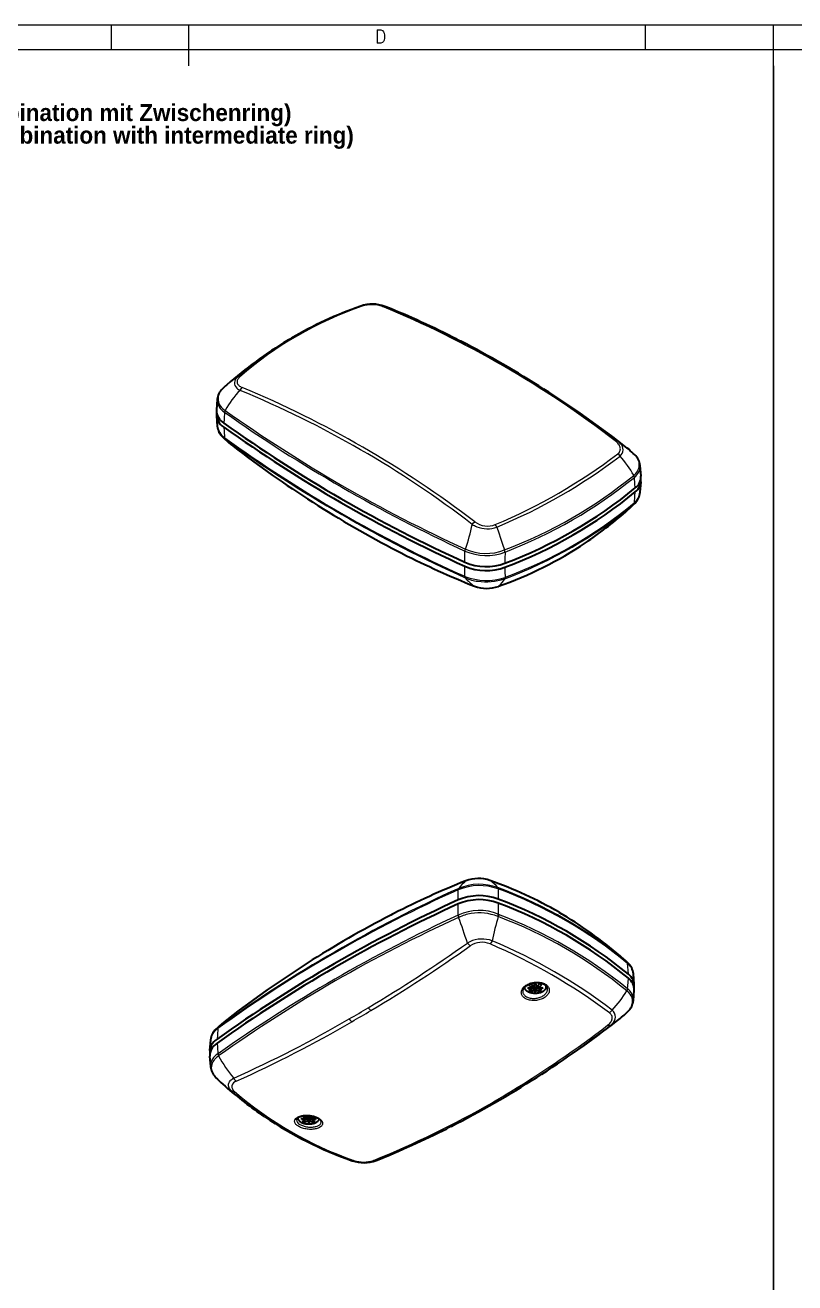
# Model space of a CAD drawing. Header units: millimetres. Extents: x 0 to 1188, y 0 to 841.
# Drawn here: x 288.7 to 432.8, y 605.2 to 840.6 of the extents above; entities that cross this region are included whole.
import ezdxf

# ---------------------------------------------------------------- set-up
doc = ezdxf.new("R2010")
doc.units = ezdxf.units.MM
doc.linetypes.add('SLD-Durchgehend', pattern=[0])
doc.styles.add('SLDTEXTSTYLE0', font='arialbd.ttf', dxfattribs={"width": 0.948})
doc.styles.add('SLDTEXTSTYLE2', font='simplex_.ttf', dxfattribs={"width": 0.95})

# ---------------------------------------------------------------- blocks, each defined once
blk = doc.blocks.new('SW_NOTE_15')
at = {"color": 0, "char_height": 3.175, "attachment_point": 1, "style": 'SLDTEXTSTYLE0'}
for s, insert in [('Unter- und Oberteil (nur in Kombination mit Zwischenring)', (0, 4.09)), ('bottom and top part (only in kombination with intermediate ring)', (0, -0.14))]:
    blk.add_mtext(s, dxfattribs=dict(at, insert=insert))

msp = doc.modelspace()

# ---------------------------------------------------------------- linework, layer by layer
at = {"color": 7, "linetype": 'SLD-Durchgehend', "lineweight": 0}
for p, q in [((1188.499, 840.6), (0.399, 840.6)), ((304.799, 836), (304.799, 840.6)), ((319.299, 833), (319.299, 840.6)), ((404.799, 836), (404.799, 840.6)), ((428.799, 833), (428.799, 840.6)), ((1183.799, 836), (24.799, 836)), ((326.006, 763.398), (326.036, 763.376)), ((402.68, 751.171), (402.729, 751.213)), ((370.975, 737.434), (371.014, 737.417)), ((378.513, 737.234), (378.583, 737.26)), ((377.357, 735.583), (377.292, 735.566)), ((371.11, 680.412), (371.187, 680.434)), ((375.731, 680.482), (375.693, 680.489)), ((369.712, 674.009), (369.75, 674.027)), ((377.25, 674.174), (377.32, 674.145)), ((401.359, 665.208), (400.816, 665.709)), ((401.417, 660.234), (401.465, 660.195)), ((324.743, 648.044), (324.772, 648.065))]:
    msp.add_line(p, q, dxfattribs=at)
msp.add_line((428.799, 833), (428.799, 8))
at = {"color": 7, "linetype": 'SLD-Durchgehend', "lineweight": 30}
for p, q in [((326.367, 773.222), (326.383, 773.236)), ((324.629, 770.54), (324.472, 768.567)), ((324.472, 767.481), (324.625, 765.553)), ((327.573, 761.827), (327.582, 761.82)), ((400.476, 762.161), (400.53, 762.121)), ((402.809, 760.158), (402.806, 760.161)), ((403.977, 756.183), (403.821, 758.146)), ((403.823, 753.16), (403.978, 755.096)), ((402.861, 751.15), (402.858, 751.147)), ((401.506, 749.855), (401.533, 749.88)), ((400.816, 665.709), (400.8, 665.724)), ((402.714, 661.052), (402.557, 663.024)), ((383.326, 660.057), (383.326, 659.743)), ((383.605, 660.891), (383.586, 660.438)), ((383.615, 660.883), (383.586, 660.166)), ((383.845, 660.709), (383.602, 660.569)), ((383.946, 660.66), (383.939, 659.962)), ((384.175, 660.278), (383.97, 660.719)), ((384.379, 660.719), (384.175, 660.278)), ((384.175, 660.278), (384.175, 659.59)), ((384.403, 660.66), (384.41, 659.962)), ((384.747, 660.569), (384.504, 660.709)), ((384.734, 660.883), (384.763, 660.166)), ((384.744, 660.891), (384.763, 660.438)), ((385.023, 660.057), (385.023, 659.743)), ((386.236, 660.525), (386.258, 660.736)), ((402.56, 658.039), (402.714, 659.965)), ((326.71, 654.645), (326.66, 654.608)), ((401.533, 655.98), (401.536, 655.983)), ((324.377, 652.642), (324.38, 652.646)), ((323.365, 650.631), (323.208, 648.667)), ((323.208, 647.58), (323.362, 645.643)), ((324.277, 643.683), (324.324, 643.633)), ((325.674, 642.346), (325.647, 642.37)), ((339.443, 635.71), (339.443, 635.708)), ((339.682, 636.082), (339.687, 636.033)), ((340.551, 636.432), (340.57, 636.442)), ((341.178, 636.399), (341.16, 635.946)), ((341.189, 636.391), (341.16, 635.674)), ((341.418, 636.216), (341.176, 636.077)), ((341.52, 636.168), (341.512, 635.47)), ((341.748, 635.786), (341.544, 636.227)), ((341.953, 636.227), (341.748, 635.786)), ((341.748, 635.786), (341.748, 635.098)), ((341.976, 636.168), (341.984, 635.47)), ((342.32, 636.077), (342.078, 636.216)), ((342.307, 636.391), (342.337, 635.674)), ((342.318, 636.399), (342.337, 635.946)), ((340.9, 635.565), (340.9, 635.251)), ((342.597, 635.565), (342.597, 635.251))]:
    msp.add_line(p, q, dxfattribs=at)
at = {"color": 7, "linetype": 'SLD-Durchgehend', "lineweight": 0, "flags": 128}
for points in [[(351.758, 787.971), (351.595, 788.027), (351.49, 788.006)], [(355.585, 787.933), (355.845, 787.993), (356.006, 787.947)], [(328.825, 774.73), (328.697, 774.605), (328.587, 774.476), (328.497, 774.345), (328.427, 774.214), (328.379, 774.083), (328.35, 773.952), (328.342, 773.823), (328.355, 773.697), (328.386, 773.578), (328.436, 773.462), (328.503, 773.351), (328.586, 773.246), (328.695, 773.138), (328.822, 773.037), (328.965, 772.943), (329.122, 772.858), (329.325, 772.767)], [(328.825, 774.73), (328.595, 774.747), (328.4, 774.688)], [(328.901, 772.236), (329.087, 772.542), (329.325, 772.767)], [(326.008, 768.126), (325.908, 766.884), (325.847, 766.124)], [(326.113, 768.497), (326.039, 768.309), (326.008, 768.126)], [(325.847, 765.373), (325.909, 764.611), (326.006, 763.398)], [(326.036, 763.376), (326.071, 763.201), (326.155, 763.066)], [(326.155, 763.066), (326.155, 763.066), (326.122, 763.091)], [(399.627, 760.338), (399.754, 760.45), (399.863, 760.571), (399.953, 760.701), (400.023, 760.836), (400.072, 760.978), (400.1, 761.125), (400.108, 761.276), (400.096, 761.428), (400.065, 761.578), (400.015, 761.729), (399.948, 761.879), (399.865, 762.027), (399.756, 762.185), (399.629, 762.34), (399.486, 762.49), (399.329, 762.635), (399.126, 762.798)], [(399.128, 762.796), (399.367, 762.869), (399.552, 762.829)], [(399.551, 762.83), (400.094, 762.446), (400.476, 762.161)], [(400.052, 759.943), (399.857, 760.167), (399.627, 760.338)], [(402.729, 755.955), (402.695, 756.139), (402.615, 756.325)], [(402.892, 753.966), (402.83, 754.722), (402.729, 755.954)], [(402.68, 751.171), (402.646, 751), (402.562, 750.864)], [(402.858, 751.147), (402.804, 751.089), (402.616, 750.911)], [(402.729, 751.213), (402.829, 752.449), (402.892, 753.214)], [(401.533, 749.88), (401.938, 750.239), (402.562, 750.864)], [(402.616, 750.911), (402.562, 750.864), (402.562, 750.864)], [(372.373, 747.139), (372.604, 747.419), (372.862, 747.633)], [(376.994, 746.635), (376.852, 746.889), (376.689, 747.099)], [(376.994, 746.635), (377.344, 745.578), (377.691, 744.545), (378.054, 743.461), (378.422, 742.361)], [(371.009, 740.053), (371.011, 740.847), (371.014, 742.145)], [(371.014, 742.145), (371.039, 742.331), (371.1, 742.526)], [(378.5, 741.971), (378.477, 742.16), (378.422, 742.361)], [(378.513, 741.975), (378.506, 740.68), (378.501, 739.885)], [(371.014, 737.417), (371.011, 738.574), (371.009, 739.301)], [(370.975, 737.434), (371.005, 737.262), (371.074, 737.136)], [(371.118, 737.116), (371.074, 737.136), (371.074, 737.136)], [(378.499, 736.973), (378.499, 736.973), (378.42, 736.943)], [(378.583, 737.26), (378.558, 737.095), (378.499, 736.973)], [(378.501, 739.134), (378.506, 738.407), (378.513, 737.234)], [(369.746, 676.846), (369.748, 677.57), (369.75, 678.753)], [(369.75, 678.753), (369.776, 678.903), (369.836, 679.013)], [(377.237, 678.921), (377.214, 679.071), (377.158, 679.179)], [(377.25, 678.915), (377.243, 677.737), (377.238, 677.014)], [(369.75, 674.027), (369.748, 675.297), (369.746, 676.095)], [(377.238, 676.262), (377.243, 675.464), (377.25, 674.174)], [(369.712, 674.009), (369.742, 673.796), (369.811, 673.572)], [(369.854, 673.592), (369.811, 673.572), (369.811, 673.572)], [(377.236, 673.722), (377.236, 673.722), (377.157, 673.753)], [(377.32, 674.145), (377.295, 673.939), (377.236, 673.722)], [(371.997, 668.24), (371.719, 668.476), (371.469, 668.784)], [(376.094, 669.21), (375.915, 668.887), (375.708, 668.624)], [(401.465, 664.936), (401.432, 665.093), (401.352, 665.214)], [(401.628, 662.933), (401.566, 663.695), (401.465, 664.936)], [(401.465, 660.195), (401.566, 661.422), (401.628, 662.182)], [(386.044, 661.092), (386.193, 660.998), (386.327, 660.895), (386.447, 660.783), (386.551, 660.665), (386.638, 660.541), (386.708, 660.41), (386.76, 660.275), (386.795, 660.137), (386.811, 659.995), (386.809, 659.851), (386.789, 659.707), (386.751, 659.563), (386.694, 659.419), (386.619, 659.278), (386.528, 659.139), (386.42, 659.006), (386.295, 658.876), (386.154, 658.753), (386, 658.636), (385.833, 658.528), (385.654, 658.428), (385.463, 658.337), (385.264, 658.257), (385.056, 658.187), (384.843, 658.129), (384.625, 658.082), (384.402, 658.047), (384.179, 658.024), (383.958, 658.014), (383.737, 658.016), (383.519, 658.031), (383.307, 658.058), (383.102, 658.096), (382.905, 658.147), (382.716, 658.209), (382.539, 658.281), (382.402, 658.348), (382.273, 658.423), (382.154, 658.503), (382.023, 658.608), (381.906, 658.721), (381.806, 658.842), (381.723, 658.968), (381.657, 659.1), (381.609, 659.236), (381.578, 659.376), (381.566, 659.518), (381.573, 659.662), (381.598, 659.806), (381.641, 659.951), (381.701, 660.093), (381.78, 660.234), (381.877, 660.372), (381.989, 660.505), (382.117, 660.632), (382.261, 660.754), (382.419, 660.868), (382.589, 660.975), (382.771, 661.073), (382.963, 661.161), (383.166, 661.239), (383.375, 661.306), (383.59, 661.362), (383.809, 661.405), (384.031, 661.437), (384.254, 661.457), (384.477, 661.464), (384.696, 661.459), (384.912, 661.441), (385.123, 661.411), (385.327, 661.37), (385.521, 661.317), (385.707, 661.252), (385.882, 661.177), (386.044, 661.092)], [(381.845, 659.818), (381.841, 659.735), (381.852, 659.608), (381.879, 659.482), (381.921, 659.36), (381.98, 659.242), (382.053, 659.13), (382.142, 659.022), (382.245, 658.921), (382.361, 658.828), (382.523, 658.723), (382.702, 658.631), (382.859, 658.568), (383.026, 658.514), (383.201, 658.47), (383.382, 658.437), (383.57, 658.414), (383.763, 658.403), (383.958, 658.402), (384.154, 658.413), (384.352, 658.435), (384.548, 658.469), (384.742, 658.513), (384.93, 658.567), (385.114, 658.631), (385.29, 658.705), (385.459, 658.788), (385.617, 658.879), (385.765, 658.978), (385.901, 659.083), (386.025, 659.196), (386.135, 659.313), (386.231, 659.433), (386.312, 659.558), (386.378, 659.686), (386.428, 659.816), (386.461, 659.945), (386.479, 660.075), (386.481, 660.204), (386.479, 660.216)], [(401.417, 660.234), (401.382, 660.034), (401.299, 659.831)], [(401.353, 659.785), (401.299, 659.831), (401.299, 659.831)], [(397.729, 653.386), (397.9, 653.525), (398.057, 653.671), (398.196, 653.822), (398.315, 653.978), (398.323, 653.989), (398.412, 654.135), (398.484, 654.283), (398.538, 654.433), (398.572, 654.582), (398.587, 654.741), (398.578, 654.897), (398.548, 655.051), (398.495, 655.198), (398.419, 655.34), (398.322, 655.474), (398.205, 655.601), (398.069, 655.718)], [(398.598, 656.222), (398.358, 655.934), (398.069, 655.718)], [(324.745, 652.772), (324.645, 651.533), (324.584, 650.775)], [(324.85, 653.043), (324.776, 652.925), (324.745, 652.772)], [(398.211, 653.346), (397.997, 653.307), (397.729, 653.386)], [(324.584, 650.024), (324.645, 649.26), (324.743, 648.044)], [(324.772, 648.065), (324.808, 647.855), (324.892, 647.641)], [(324.892, 647.641), (324.892, 647.641), (324.859, 647.617)], [(327.334, 641.051), (327.334, 641.051), (327.175, 641.208), (327.037, 641.37), (326.924, 641.537), (326.836, 641.706), (326.773, 641.876), (326.737, 642.046), (326.727, 642.216), (326.743, 642.383), (326.782, 642.536), (326.844, 642.684), (326.927, 642.829), (327.03, 642.967), (327.139, 643.084), (327.263, 643.196), (327.401, 643.302), (327.552, 643.404), (327.715, 643.499), (327.715, 643.499)], [(328.193, 642.936), (327.928, 643.175), (327.715, 643.499)], [(327.863, 640.992), (327.574, 640.969), (327.334, 641.05)], [(339.878, 634.44), (339.73, 634.533), (339.595, 634.63), (339.476, 634.731), (339.372, 634.836), (339.285, 634.943), (339.215, 635.052), (339.162, 635.163), (339.128, 635.274), (339.111, 635.385), (339.113, 635.495), (339.134, 635.603), (339.172, 635.708), (339.229, 635.811), (339.303, 635.909), (339.395, 636.003), (339.503, 636.091), (339.628, 636.174), (339.768, 636.25), (339.922, 636.318), (340.089, 636.379), (340.269, 636.431), (340.459, 636.475), (340.659, 636.51), (340.866, 636.536), (341.079, 636.552), (341.298, 636.559), (341.52, 636.556), (341.743, 636.544), (341.965, 636.521), (342.186, 636.49), (342.404, 636.45), (342.616, 636.401), (342.82, 636.343), (343.018, 636.278), (343.206, 636.205), (343.384, 636.126), (343.521, 636.056), (343.649, 635.982), (343.769, 635.904), (343.9, 635.806), (344.016, 635.703), (344.117, 635.597), (344.2, 635.489), (344.266, 635.379), (344.314, 635.268), (344.344, 635.157), (344.356, 635.046), (344.35, 634.937), (344.325, 634.829), (344.282, 634.724), (344.221, 634.623), (344.142, 634.526), (344.046, 634.433), (343.933, 634.346), (343.806, 634.265), (343.662, 634.191), (343.504, 634.124), (343.333, 634.065), (343.152, 634.015), (342.959, 633.973), (342.757, 633.941), (342.548, 633.917), (342.333, 633.903), (342.114, 633.899), (341.892, 633.905), (341.668, 633.92), (341.446, 633.944), (341.227, 633.978), (341.011, 634.02), (340.799, 634.071), (340.595, 634.131), (340.401, 634.198), (340.216, 634.272), (340.041, 634.353), (339.878, 634.44)], [(340.12, 634.81), (340.263, 634.733), (340.416, 634.661), (340.579, 634.595), (340.749, 634.536), (340.754, 634.534), (340.934, 634.481), (341.121, 634.434), (341.312, 634.395), (341.505, 634.364), (341.702, 634.34), (341.9, 634.325), (342.096, 634.318), (342.289, 634.319), (342.479, 634.329), (342.665, 634.347), (342.844, 634.373), (343.014, 634.407), (343.174, 634.449), (343.326, 634.499), (343.465, 634.555), (343.593, 634.618), (343.706, 634.686), (343.806, 634.76), (343.891, 634.84), (343.961, 634.924), (344.015, 635.011), (344.053, 635.101), (344.075, 635.195), (344.081, 635.29), (344.079, 635.311)], [(350.2, 628.095), (349.993, 628.025), (349.879, 628.054)], [(354.367, 628.072), (354.167, 628.026), (353.891, 628.099)]]:
    msp.add_lwpolyline(points, dxfattribs=at)
at = {"color": 7, "linetype": 'SLD-Durchgehend', "lineweight": 30, "flags": 128}
for points in [[(337.114, 781.175), (338.022, 781.727), (338.503, 782.007)], [(369.515, 781.801), (370.225, 781.439), (371.251, 780.904)], [(370.223, 781.44), (370.156, 781.475), (370.15, 781.478)], [(393.592, 743.713), (393.965, 743.965), (394.081, 744.046)], [(358.337, 742.175), (359.29, 741.687), (359.309, 741.677)], [(357.693, 674.297), (357.422, 674.16), (357.112, 674)], [(389.387, 674.074), (389.162, 674.211), (388.624, 674.526)], [(381.844, 659.818), (381.844, 659.826), (381.852, 659.896), (381.866, 659.967), (381.886, 660.039), (381.912, 660.11), (381.943, 660.181), (381.98, 660.251), (382.022, 660.32), (382.07, 660.389), (382.123, 660.456), (382.181, 660.523), (382.245, 660.589), (382.314, 660.654), (382.388, 660.717), (382.466, 660.778), (382.549, 660.837), (382.634, 660.892), (382.723, 660.945), (382.817, 660.997), (382.916, 661.046), (383.019, 661.092), (383.125, 661.136), (383.235, 661.177), (383.348, 661.215), (383.463, 661.25), (383.58, 661.281), (383.698, 661.308), (383.817, 661.331), (383.936, 661.35), (384.054, 661.366), (384.172, 661.377), (384.289, 661.385), (384.408, 661.388), (384.527, 661.388), (384.645, 661.384), (384.762, 661.376), (384.877, 661.365), (384.99, 661.349), (385.1, 661.33), (385.206, 661.308), (385.311, 661.282), (385.412, 661.252), (385.51, 661.219), (385.604, 661.184), (385.694, 661.145), (385.78, 661.103), (385.864, 661.057)], [(382.124, 660.46), (382.131, 660.426), (382.152, 660.358), (382.18, 660.29), (382.214, 660.224), (382.255, 660.159), (382.303, 660.095), (382.357, 660.033), (382.417, 659.973), (382.483, 659.915), (382.555, 659.86), (382.632, 659.807), (382.714, 659.756), (382.802, 659.709), (382.894, 659.664), (382.99, 659.623), (383.09, 659.584), (383.194, 659.55), (383.302, 659.519), (383.412, 659.491), (383.525, 659.467), (383.64, 659.448), (383.757, 659.432), (383.875, 659.42), (383.995, 659.411), (384.114, 659.407), (384.235, 659.407), (384.354, 659.411), (384.474, 659.42), (384.592, 659.432), (384.709, 659.448), (384.824, 659.467), (384.937, 659.491), (385.047, 659.519), (385.155, 659.55), (385.259, 659.584), (385.359, 659.623), (385.455, 659.664), (385.547, 659.709), (385.635, 659.756), (385.717, 659.807), (385.794, 659.86), (385.866, 659.915), (385.932, 659.973), (385.992, 660.033), (386.046, 660.095), (386.094, 660.159), (386.135, 660.224), (386.169, 660.29), (386.197, 660.358), (386.218, 660.426), (386.232, 660.495), (386.239, 660.564), (386.239, 660.634), (386.232, 660.703), (386.218, 660.772), (386.213, 660.788)], [(333.533, 636.235), (333.212, 636.451), (332.719, 636.796)], [(339.442, 635.708), (339.443, 635.72), (339.449, 635.762), (339.461, 635.802), (339.477, 635.841), (339.5, 635.884), (339.528, 635.926), (339.562, 635.968), (339.601, 636.01), (339.645, 636.052), (339.694, 636.092), (339.749, 636.132), (339.809, 636.171), (339.874, 636.208), (339.944, 636.244), (340.018, 636.278), (340.097, 636.31), (340.177, 636.339), (340.266, 636.368), (340.359, 636.394), (340.457, 636.419), (340.558, 636.441), (340.663, 636.46), (340.771, 636.477), (340.881, 636.49), (340.993, 636.501), (341.108, 636.509), (341.225, 636.514), (341.344, 636.516), (341.464, 636.515), (341.585, 636.512), (341.706, 636.505), (341.827, 636.495), (341.947, 636.482), (342.066, 636.466), (342.184, 636.448), (342.302, 636.426), (342.419, 636.402), (342.535, 636.375), (342.648, 636.345), (342.759, 636.313), (342.867, 636.279), (342.972, 636.242), (343.074, 636.203), (343.171, 636.163), (343.264, 636.121), (343.352, 636.077), (343.435, 636.032), (343.513, 635.987), (343.586, 635.94), (343.655, 635.892), (343.719, 635.844), (343.778, 635.795), (343.832, 635.745), (343.88, 635.696), (343.923, 635.647), (343.961, 635.598), (343.993, 635.551), (344.02, 635.505), (344.042, 635.46), (344.059, 635.416), (344.071, 635.374), (344.078, 635.333), (344.08, 635.311)], [(339.683, 636.086), (339.684, 636.072), (339.691, 636.003), (339.705, 635.934), (339.726, 635.866), (339.753, 635.798), (339.788, 635.732), (339.829, 635.667), (339.877, 635.603), (339.93, 635.541), (339.991, 635.481), (340.057, 635.423), (340.128, 635.367), (340.206, 635.314), (340.288, 635.264), (340.375, 635.216), (340.467, 635.172), (340.564, 635.13), (340.664, 635.092), (340.768, 635.058), (340.875, 635.026), (340.986, 634.999), (341.099, 634.975), (341.214, 634.955), (341.331, 634.939), (341.449, 634.927), (341.568, 634.919), (341.688, 634.915), (341.808, 634.915), (341.928, 634.919), (342.047, 634.927), (342.166, 634.939), (342.283, 634.955), (342.398, 634.975), (342.511, 634.999), (342.621, 635.026), (342.728, 635.058), (342.832, 635.092), (342.933, 635.13), (343.029, 635.172), (343.121, 635.216), (343.208, 635.264), (343.291, 635.314), (343.368, 635.367), (343.44, 635.423), (343.506, 635.481), (343.566, 635.541), (343.62, 635.603), (343.667, 635.667), (343.708, 635.732), (343.743, 635.798), (343.752, 635.819)], [(369.471, 634.988), (368.02, 634.246), (367.595, 634.034)]]:
    msp.add_lwpolyline(points, dxfattribs=at)
at = {"color": 7, "linetype": 'SLD-Durchgehend', "lineweight": 0}
for centre, radius, start, end in [((374.097, 722.799), 68.894, 108.92119, 131.08133), ((353.617, 782.48), 5.797, 70.15733, 108.71937), ((282.679, 611.358), 191.035, 52.4421, 67.56472), ((368.744, 729.588), 60.512, 121.51413, 131.81549), ((274.974, 598.965), 205.843, 52.75512, 62.11325), ((334.757, 763.728), 12.67, 120.1155, 131.37183), ((329.125, 773.628), 1.284, 124.39373, 229.63665), ((327.272, 770.688), 2.479, 131.27475, 242.11966), ((340.775, 760.473), 16.714, 135.27289, 151.30998), ((330.37, 775.044), 3.169, 229.06886, 242.39553), ((256.721, 597.007), 189.513, 52.39171, 67.61368), ((253.543, 591.225), 196.725, 52.6612, 67.34272), ((327.361, 770.499), 2.731, 179.14965, 240.29777), ((493.25, 1005.858), 290.665, 234.87404, 245.13133), ((484.238, 990.458), 272.526, 234.53396, 245.47142), ((327.686, 765.99), 3.089, 188.12438, 237.05184), ((328.393, 766.193), 3.845, 224.45919, 233.79416), ((326.466, 763.396), 0.46, 179.67608, 221.59435), ((474.772, 969.133), 253.886, 234.13791, 245.86865), ((476.998, 972.496), 258.097, 234.23654, 245.76983), ((334.597, 771.293), 11.787, 224.26472, 233.42861), ((397.254, 759.801), 3.802, 40.18391, 52.84179), ((399.052, 761.147), 1.565, 309.65972, 45.00745), ((335.036, 845.756), 107.09, 292.88964, 307.09592), ((337.061, 842.454), 103.806, 292.62296, 307.35891), ((382.483, 744.705), 23.254, 29.99905, 40.93709), ((401.237, 758.317), 2.421, 304.91856, 49.50993), ((401.219, 758.073), 2.6, 305.73213, 1.62254), ((348.028, 822.959), 86.139, 290.66985, 309.3247), ((346.588, 825.241), 89.176, 290.97785, 309.01711), ((349.624, 815.252), 83.194, 290.37055, 309.62339), ((402.269, 751.213), 0.46, 319.01921, 0.06979), ((400.885, 753.529), 2.96, 308.53162, 352.85505), ((349.284, 815.368), 83.662, 290.4387, 309.55534), ((341.196, 753.231), 31.762, 340.30356, 348.94504), ((375.516, 752.324), 6.063, 238.72917, 247.81721), ((375.255, 750.805), 3.974, 232.95999, 291.14274), ((375.208, 751.554), 5.233, 247.75554, 289.95428), ((440.07, 902.225), 179.716, 243.29608, 247.99432), ((374.968, 751.082), 9.772, 246.135, 291.19214), ((374.96, 751.248), 9.538, 246.12822, 291.28327), ((353.249, 803.998), 72.538, 289.41139, 303.79072), ((375.009, 747.398), 10.751, 248.18536, 289.02418), ((371.507, 737.419), 0.493, 180.22581, 217.87706), ((377.484, 742.402), 8.296, 219.40407, 235.0664), ((374.438, 744.918), 8.479, 246.94361, 263.01331), ((374.979, 747.328), 10.94, 261.73576, 288.33031), ((372.003, 741.151), 7.724, 313.86746, 327.25792), ((377.987, 737.242), 0.526, 325.34763, 359.12444), ((374.694, 740.432), 5.214, 247.91332, 253.30469), ((375.047, 742.103), 6.918, 254.48192, 289.49502), ((432.91, 527.025), 165.369, 111.94479, 117.05505), ((386.055, 665.551), 21.078, 135.17468, 140.30574), ((373.191, 675.278), 5.54, 102.80139, 112.1141), ((373.492, 673.826), 7.022, 71.40682, 102.57114), ((350.408, 608.731), 76.088, 59.85038, 70.56265), ((372.419, 675.419), 6.05, 38.42298, 56.80659), ((473.908, 446.357), 254.67, 114.14141, 125.85321), ((475.573, 443.902), 257.793, 114.21502, 125.7796), ((373.71, 669.158), 10.38, 70.13882, 112.42433), ((373.714, 669.52), 10.254, 70.37316, 112.21729), ((347.847, 600.456), 84.002, 50.43595, 69.56965), ((348.142, 600.531), 83.615, 50.37778, 69.62789), ((491.718, 410.781), 290.128, 114.86762, 125.12896), ((482.244, 426.944), 271.048, 114.50743, 125.48805), ((373.671, 665.411), 9.466, 67.78525, 114.46533), ((371.147, 674.131), 1.401, 184.25952, 202.62196), ((273.602, 637.539), 102.735, 17.70588, 20.5322), ((373.691, 665.348), 9.093, 99.79534, 114.95431), ((373.653, 665.033), 9.398, 68.1098, 99.24157), ((473.187, 646.986), 99.607, 164.43009, 167.10726), ((375.676, 674.302), 1.579, 339.66677, 355.37526), ((346.927, 593.431), 85.821, 50.68716, 69.31865), ((345.279, 590.816), 89.277, 51.03778, 68.96755), ((203.661, 905.696), 290.322, 300.93322, 305.31013), ((374.725, 663.218), 6.448, 115.65661, 120.31301), ((374.232, 664.032), 5.502, 70.24683, 114.70619), ((374.205, 665.02), 3.904, 67.35929, 124.41887), ((332.617, 568.143), 109.33, 53.22625, 66.78798), ((335.341, 572.61), 104.845, 52.89137, 67.12669), ((209.675, 897.575), 280.968, 300.7629, 305.29107), ((402.237, 665.977), 1.167, 221.21306, 233.87342), ((399.734, 662.682), 2.842, 6.9033, 52.24983), ((383.3, 670.487), 20.917, 316.99884, 329.37061), ((400.49, 660.243), 0.977, 332.04996, 357.19539), ((400.068, 657.844), 2.327, 337.20084, 56.49809), ((400.038, 658.117), 2.521, 358.20366, 55.50731), ((399.011, 658.485), 3.555, 315.26594, 334.28114), ((336.726, 641.137), 16.816, 126.76851, 134.92971), ((236.929, 847.446), 223.241, 293.99607, 300.23739), ((216.436, 884.356), 265.45, 300.04709, 300.93574), ((350.809, 655.443), 1.697, 210.65562, 234.92447), ((201.955, 909.837), 295.454, 300.03407, 300.83295), ((354.395, 657.569), 1.748, 211.0614, 234.76322), ((397.512, 654.952), 1.671, 309.17431, 49.48078), ((326.319, 650.247), 2.976, 121.94716, 172.59418), ((326.8, 650.264), 3.395, 125.06623, 135.45272), ((237.62, 845.839), 222.201, 294.05524, 300.33218), ((267.001, 824.943), 215.688, 301.47673, 307.30751), ((268.79, 823.045), 213.418, 301.43912, 307.33105), ((389.405, 667.697), 16.837, 301.54283, 307.09966), ((395.886, 656.376), 3.819, 307.55788, 314.60053), ((326.07, 645.686), 2.705, 119.37978, 180.95481), ((327.293, 644.137), 4.246, 124.97694, 137.38547), ((325.799, 648.101), 1.058, 183.10172, 207.24752), ((344.555, 658.01), 22.229, 207.80462, 220.75077), ((325.705, 645.446), 2.193, 141.25291, 203.38599), ((321.673, 649.076), 3.238, 315.79003, 320.39947), ((330.492, 647.725), 7.495, 204.8538, 206.9467), ((326.771, 645.978), 3.388, 209.12639, 223.73983), ((328.439, 641.894), 1.07, 103.27026, 237.47179), ((336.04, 653.923), 15.54, 228.16031, 235.92844), ((365.89, 684.315), 57.951, 228.29406, 235.08249), ((372.331, 692.217), 67.833, 229.03934, 250.95862), ((286.48, 794.302), 179.386, 299.96823, 301.28111), ((286.317, 795.375), 180.67, 299.97016, 301.27371), ((379.903, 641.476), 0.558, 239.97786, 291.56691), ((287.214, 793.327), 178.175, 291.97621, 299.92008), ((295.274, 779.335), 162.3, 297.20386, 300.0597), ((376.365, 639.382), 0.557, 239.99112, 291.59277), ((340.527, 635.82), 1.089, 185.92278, 248.08636), ((352.04, 633.329), 5.548, 250.62635, 289.49049)]:
    msp.add_arc(centre, radius, start, end, dxfattribs=at)
at = {"color": 7, "linetype": 'SLD-Durchgehend', "lineweight": 30}
for centre, radius, start, end in [((377.152, 715.454), 76.965, 109.47891, 120.14214), ((353.675, 781.619), 6.759, 69.83135, 108.87093), ((293.748, 633.53), 166.509, 62.93423, 68.04199), ((379.536, 712.59), 80.645, 121.19318, 131.23296), ((277.818, 603.045), 200.906, 52.37221, 62.61539), ((327.789, 770.212), 3.177, 133.06793, 174.08452), ((337.619, 760.304), 17.133, 130.9895, 134.37618), ((327.269, 768.531), 2.795, 179.25475, 239.42384), ((327.196, 767.725), 2.711, 173.64561, 240.17149), ((327.926, 765.915), 3.32, 186.28027, 226.65207), ((483.152, 986.462), 270.728, 234.476, 245.52937), ((483.152, 985.711), 270.728, 234.476, 245.52937), ((338.582, 776.439), 18.297, 225.01309, 233.03843), ((451.082, 921.244), 201.665, 232.23624, 242.619), ((386.593, 743.636), 23.151, 45.53555, 53.14766), ((400.624, 757.801), 3.215, 6.17606, 47.24958), ((401.325, 756.104), 2.65, 306.22521, 1.70084), ((348.208, 820.525), 86.142, 290.58911, 309.40551), ((401.391, 755.31), 2.578, 305.59953, 7.32188), ((348.208, 819.774), 86.142, 290.58911, 309.40551), ((388.298, 764.971), 20.079, 311.15832, 316.49687), ((400.524, 753.501), 3.316, 314.74497, 354.10393), ((347.889, 810.798), 81.177, 304.68361, 311.34128), ((439.816, 901.564), 179.011, 243.30127, 248.00885), ((353.047, 804.342), 72.938, 289.41849, 303.76889), ((374.964, 749.326), 10.081, 246.90216, 290.53937), ((374.964, 748.575), 10.081, 246.90216, 290.53937), ((375.074, 741.85), 6.679, 249.94385, 289.44061), ((433.672, 525.496), 167.077, 111.96557, 117.04781), ((373.509, 674.102), 6.759, 71.13404, 110.13807), ((350.214, 608.317), 76.545, 59.88302, 70.55554), ((481.889, 430.437), 270.728, 114.47063, 125.524), ((481.889, 429.686), 270.728, 114.47063, 125.524), ((373.701, 667.573), 10.081, 69.46063, 113.09784), ((373.701, 666.822), 10.081, 69.46063, 113.09784), ((346.945, 596.374), 86.142, 50.59449, 69.41089), ((346.945, 595.623), 86.142, 50.59449, 69.41089), ((448.77, 496.465), 199.801, 117.30639, 127.65558), ((347.536, 604.904), 80.848, 48.7892, 58.82438), ((389.549, 652.775), 17.156, 45.61152, 49.01042), ((399.386, 662.693), 3.188, 5.945, 47.2875), ((400.128, 660.838), 2.578, 352.67812, 54.40047), ((400.062, 660.044), 2.65, 358.30258, 53.77458), ((383.108, 666.507), 6.087, 266.30914, 274.50211), ((385.133, 666.772), 6.785, 249.13734, 256.82315), ((380.582, 665.476), 5.144, 297.75449, 302.24013), ((387.358, 665.789), 6.546, 227.99715, 234.81657), ((381.951, 663.711), 3.904, 285.24583, 294.76298), ((385.633, 664.142), 4.967, 237.68021, 242.32517), ((387.852, 666.231), 6.823, 228.44347, 235.00061), ((382.349, 663.439), 3.823, 284.81116, 294.57562), ((373.785, 664.792), 10.969, 337.77104, 341.29555), ((386.39, 661.256), 2.772, 207.8226, 216.93622), ((394.563, 664.791), 10.967, 198.70411, 202.22918), ((381.959, 661.256), 2.772, 323.06393, 332.1773), ((380.497, 666.231), 6.823, 304.99931, 311.55666), ((386, 663.439), 3.823, 245.42447, 255.18879), ((380.991, 665.789), 6.546, 305.18333, 312.00294), ((385.241, 666.506), 6.087, 265.49773, 273.69099), ((383.216, 666.773), 6.785, 283.17695, 290.86261), ((386.398, 663.711), 3.904, 245.23709, 254.75409), ((387.767, 665.477), 5.144, 237.76021, 242.24516), ((382.716, 664.142), 4.967, 297.67492, 302.3197), ((385.402, 660.073), 1.087, 7.53398, 64.83871), ((399.273, 658.391), 3.305, 313.15334, 353.87886), ((340.659, 636.042), 23.253, 126.86504, 134.44638), ((388.141, 669.413), 18.969, 306.99203, 314.92614), ((326.567, 650.283), 3.22, 132.77681, 173.78288), ((276.863, 812.682), 200.375, 297.1899, 307.7565), ((326.006, 647.617), 2.795, 120.57624, 180.74468), ((325.932, 648.423), 2.711, 119.82851, 186.35439), ((326.648, 645.982), 3.302, 185.91584, 223.77514), ((338.865, 657.443), 20.054, 223.51554, 228.83976), ((379.6, 703.616), 81.627, 228.6481, 235.19549), ((374.387, 697.337), 73.503, 236.23592, 250.51973), ((340.682, 642.014), 6.087, 266.30917, 274.50217), ((342.706, 642.28), 6.785, 249.13755, 256.82293), ((344.931, 641.296), 6.546, 227.99696, 234.81676), ((339.524, 639.219), 3.904, 285.24579, 294.76298), ((345.329, 641.61), 6.662, 230.05089, 235.04646), ((332.202, 639.97), 10.063, 337.69069, 339.8643), ((351.204, 639.935), 9.967, 200.20715, 202.318), ((338.221, 641.537), 6.571, 304.93488, 308.81099), ((338.656, 641.176), 6.395, 305.13666, 310.31667), ((342.814, 642.014), 6.087, 265.49789, 273.69083), ((340.79, 642.28), 6.785, 283.1769, 290.86261), ((343.972, 639.219), 3.904, 245.23692, 254.75426), ((343.206, 639.649), 4.967, 237.67996, 242.32542), ((339.922, 638.947), 3.823, 284.81111, 294.57562), ((343.964, 636.764), 2.773, 207.82324, 216.93558), ((339.532, 636.764), 2.772, 323.06393, 332.17711), ((343.574, 638.947), 3.823, 245.4243, 255.18896), ((340.289, 639.65), 4.967, 297.67492, 302.3197), ((284.989, 799.357), 184.813, 292.05001, 296.54843), ((352.094, 634.291), 6.633, 250.46167, 290.05527)]:
    msp.add_arc(centre, radius, start, end, dxfattribs=at)

# ---------------------------------------------------------------- block references
msp.add_blockref('SW_NOTE_15', (221.977, 821.733))

# ---------------------------------------------------------------- texts
at = {"color": 7, "linetype": 'Continuous', "lineweight": 0, "insert": (354.135, 839.704), "char_height": 2.5, "attachment_point": 1, "style": 'SLDTEXTSTYLE2'}
msp.add_mtext('D', dxfattribs=at)

doc.saveas('drawing.dxf')
